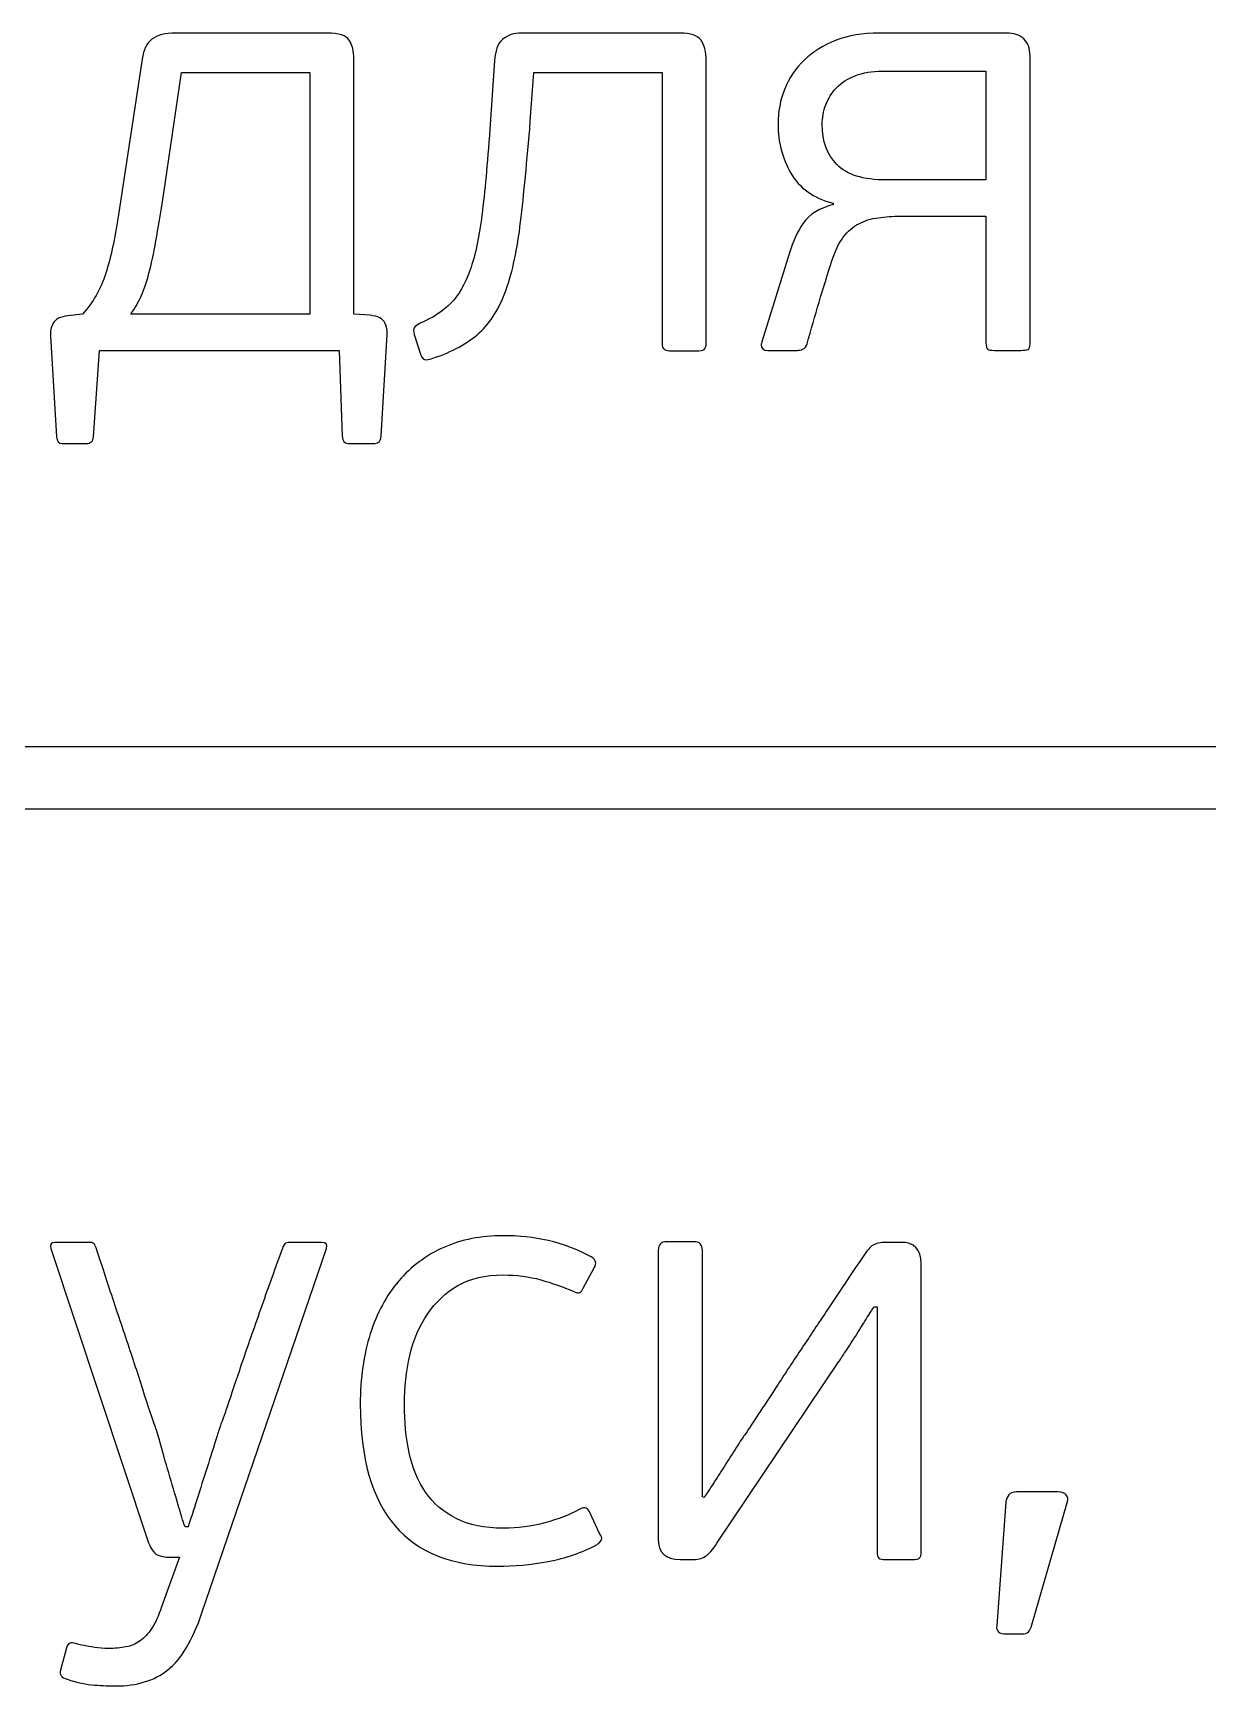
# Model space of a CAD drawing. Header units: centimetres. Extents: x -21.3 to 21.2, y -15.2 to 14.8.
# Drawn here: x 6.309 to 6.754, y -4.297 to -3.672 of the extents above; entities that cross this region are included whole.
import ezdxf

# ---------------------------------------------------------------- set-up
doc = ezdxf.new("R2010")
doc.units = ezdxf.units.CM
doc.header["$MEASUREMENT"] = 0
doc.layers.add('layer 1', color=7, linetype='Continuous')

msp = doc.modelspace()

# ---------------------------------------------------------------- linework, layer by layer
at = {"layer": 'layer 1', "color": 29}
for points, knots in [([(6.32778, -3.77787), (6.33175, -3.7736), (6.33468, -3.76845), (6.33659, -3.76243), (6.33659, -3.76243), (6.3385, -3.7564), (6.34006, -3.74928), (6.34128, -3.74104), (6.34128, -3.74104), (6.34128, -3.74104), (6.35043, -3.68135), (6.35043, -3.68135), (6.35043, -3.68135), (6.35088, -3.67784), (6.35211, -3.67533), (6.35409, -3.6738), (6.35409, -3.6738), (6.35607, -3.67227), (6.35904, -3.67151), (6.363, -3.67151), (6.363, -3.67151), (6.363, -3.67151), (6.42041, -3.67151), (6.42041, -3.67151), (6.42041, -3.67151), (6.42484, -3.67151), (6.42762, -3.67243), (6.42876, -3.67426), (6.42876, -3.67426), (6.42991, -3.67609), (6.43048, -3.67845), (6.43048, -3.68135), (6.43048, -3.68135), (6.43048, -3.68135), (6.43048, -3.77787), (6.43048, -3.77787), (6.43048, -3.77787), (6.43048, -3.77787), (6.43665, -3.77833), (6.43665, -3.77833), (6.43665, -3.77833), (6.4397, -3.77863), (6.44157, -3.77958), (6.44226, -3.78119), (6.44226, -3.78119), (6.44294, -3.78278), (6.44321, -3.78427), (6.44306, -3.78564), (6.44306, -3.78564), (6.44306, -3.78564), (6.44077, -3.82407), (6.44077, -3.82407), (6.44077, -3.82407), (6.44077, -3.8259), (6.44001, -3.82681), (6.43849, -3.82681), (6.43849, -3.82681), (6.43849, -3.82681), (6.42819, -3.82681), (6.42819, -3.82681), (6.42819, -3.82681), (6.42697, -3.82681), (6.42629, -3.8259), (6.42613, -3.82407), (6.42613, -3.82407), (6.42613, -3.82407), (6.42499, -3.79159), (6.42499, -3.79159), (6.42499, -3.79159), (6.42499, -3.79159), (6.33419, -3.79159), (6.33419, -3.79159), (6.33419, -3.79159), (6.33419, -3.79159), (6.3319, -3.8243), (6.3319, -3.8243), (6.3319, -3.8243), (6.3319, -3.82521), (6.33163, -3.82586), (6.3311, -3.82624), (6.3311, -3.82624), (6.33056, -3.82663), (6.32999, -3.82681), (6.32938, -3.82681), (6.32938, -3.82681), (6.32938, -3.82681), (6.32001, -3.82681), (6.32001, -3.82681), (6.32001, -3.82681), (6.31879, -3.82681), (6.3181, -3.82598), (6.31795, -3.8243), (6.31795, -3.8243), (6.31795, -3.8243), (6.31566, -3.7861), (6.31566, -3.7861), (6.31566, -3.7861), (6.31551, -3.78442), (6.31585, -3.78283), (6.31669, -3.7813), (6.31669, -3.7813), (6.31753, -3.77977), (6.3194, -3.77886), (6.32229, -3.77856), (6.32229, -3.77856), (6.32229, -3.77856), (6.32778, -3.77787), (6.32778, -3.77787)], [0, 0, 0, 0, 0.035714, 0.035714, 0.035714, 0.035714, 0.071429, 0.071429, 0.071429, 0.071429, 0.107143, 0.107143, 0.107143, 0.107143, 0.142857, 0.142857, 0.142857, 0.142857, 0.178571, 0.178571, 0.178571, 0.178571, 0.214286, 0.214286, 0.214286, 0.214286, 0.25, 0.25, 0.25, 0.25, 0.285714, 0.285714, 0.285714, 0.285714, 0.321429, 0.321429, 0.321429, 0.321429, 0.357143, 0.357143, 0.357143, 0.357143, 0.392857, 0.392857, 0.392857, 0.392857, 0.428571, 0.428571, 0.428571, 0.428571, 0.464286, 0.464286, 0.464286, 0.464286, 0.5, 0.5, 0.5, 0.5, 0.535714, 0.535714, 0.535714, 0.535714, 0.571429, 0.571429, 0.571429, 0.571429, 0.607143, 0.607143, 0.607143, 0.607143, 0.642857, 0.642857, 0.642857, 0.642857, 0.678571, 0.678571, 0.678571, 0.678571, 0.714286, 0.714286, 0.714286, 0.714286, 0.75, 0.75, 0.75, 0.75, 0.785714, 0.785714, 0.785714, 0.785714, 0.821429, 0.821429, 0.821429, 0.821429, 0.857143, 0.857143, 0.857143, 0.857143, 0.892857, 0.892857, 0.892857, 0.892857, 0.928571, 0.928571, 0.928571, 0.928571, 1, 1, 1, 1]), ([(6.48377, -3.68196), (6.48392, -3.67826), (6.48491, -3.67559), (6.48674, -3.67395), (6.48674, -3.67395), (6.48861, -3.67231), (6.49105, -3.67151), (6.4941, -3.67151), (6.4941, -3.67151), (6.4941, -3.67151), (6.55395, -3.67151), (6.55395, -3.67151), (6.55395, -3.67151), (6.55795, -3.67151), (6.56058, -3.67239), (6.56188, -3.67418), (6.56188, -3.67418), (6.56318, -3.67597), (6.56382, -3.67857), (6.56382, -3.68196), (6.56382, -3.68196), (6.56382, -3.68196), (6.56382, -3.78885), (6.56382, -3.78885), (6.56382, -3.78885), (6.56382, -3.79007), (6.56356, -3.79087), (6.56302, -3.79125), (6.56302, -3.79125), (6.56249, -3.79163), (6.5615, -3.79182), (6.56012, -3.79182), (6.56012, -3.79182), (6.56012, -3.79182), (6.55082, -3.79182), (6.55082, -3.79182), (6.55082, -3.79182), (6.5496, -3.79182), (6.54869, -3.79163), (6.54804, -3.79125), (6.54804, -3.79125), (6.54743, -3.79087), (6.54713, -3.79007), (6.54713, -3.78885), (6.54713, -3.78885), (6.54713, -3.78885), (6.54713, -3.68638), (6.54713, -3.68638), (6.54713, -3.68638), (6.54713, -3.68638), (6.49864, -3.68638), (6.49864, -3.68638), (6.49864, -3.68638), (6.49864, -3.68638), (6.49727, -3.70491), (6.49727, -3.70491), (6.49727, -3.70491), (6.49604, -3.72), (6.49483, -3.7327), (6.49361, -3.74299), (6.49361, -3.74299), (6.49239, -3.75328), (6.49055, -3.76186), (6.48812, -3.76872), (6.48812, -3.76872), (6.48568, -3.77558), (6.48228, -3.78099), (6.47794, -3.78496), (6.47794, -3.78496), (6.47359, -3.78893), (6.46776, -3.79213), (6.46044, -3.79456), (6.46044, -3.79456), (6.45952, -3.79487), (6.45865, -3.79506), (6.45781, -3.79514), (6.45781, -3.79514), (6.45697, -3.79521), (6.45632, -3.79464), (6.45587, -3.79342), (6.45587, -3.79342), (6.45587, -3.79342), (6.45335, -3.78564), (6.45335, -3.78564), (6.45335, -3.78564), (6.45305, -3.78442), (6.45305, -3.78355), (6.45335, -3.78301), (6.45335, -3.78301), (6.45366, -3.78248), (6.45442, -3.78191), (6.45564, -3.7813), (6.45564, -3.7813), (6.46036, -3.77932), (6.46422, -3.7768), (6.46719, -3.77375), (6.46719, -3.77375), (6.47016, -3.7707), (6.4726, -3.76651), (6.47451, -3.76117), (6.47451, -3.76117), (6.47642, -3.75583), (6.4779, -3.7489), (6.47897, -3.74036), (6.47897, -3.74036), (6.48003, -3.73182), (6.48103, -3.72099), (6.48194, -3.70788), (6.48194, -3.70788), (6.48194, -3.70788), (6.48377, -3.68196), (6.48377, -3.68196)], [0, 0, 0, 0, 0.034483, 0.034483, 0.034483, 0.034483, 0.068966, 0.068966, 0.068966, 0.068966, 0.103448, 0.103448, 0.103448, 0.103448, 0.137931, 0.137931, 0.137931, 0.137931, 0.172414, 0.172414, 0.172414, 0.172414, 0.206897, 0.206897, 0.206897, 0.206897, 0.241379, 0.241379, 0.241379, 0.241379, 0.275862, 0.275862, 0.275862, 0.275862, 0.310345, 0.310345, 0.310345, 0.310345, 0.344828, 0.344828, 0.344828, 0.344828, 0.37931, 0.37931, 0.37931, 0.37931, 0.413793, 0.413793, 0.413793, 0.413793, 0.448276, 0.448276, 0.448276, 0.448276, 0.482759, 0.482759, 0.482759, 0.482759, 0.517241, 0.517241, 0.517241, 0.517241, 0.551724, 0.551724, 0.551724, 0.551724, 0.586207, 0.586207, 0.586207, 0.586207, 0.62069, 0.62069, 0.62069, 0.62069, 0.655172, 0.655172, 0.655172, 0.655172, 0.689655, 0.689655, 0.689655, 0.689655, 0.724138, 0.724138, 0.724138, 0.724138, 0.758621, 0.758621, 0.758621, 0.758621, 0.793103, 0.793103, 0.793103, 0.793103, 0.827586, 0.827586, 0.827586, 0.827586, 0.862069, 0.862069, 0.862069, 0.862069, 0.896552, 0.896552, 0.896552, 0.896552, 0.931034, 0.931034, 0.931034, 0.931034, 1, 1, 1, 1]), ([(6.6775, -3.67151), (6.68024, -3.67151), (6.68241, -3.67224), (6.68402, -3.67369), (6.68402, -3.67369), (6.68561, -3.67513), (6.68642, -3.67731), (6.68642, -3.68021), (6.68642, -3.68021), (6.68642, -3.68021), (6.68642, -3.78907), (6.68642, -3.78907), (6.68642, -3.78907), (6.68642, -3.79029), (6.68615, -3.79102), (6.68561, -3.79125), (6.68561, -3.79125), (6.68509, -3.79148), (6.68421, -3.79159), (6.68298, -3.79159), (6.68298, -3.79159), (6.68298, -3.79159), (6.67292, -3.79159), (6.67292, -3.79159), (6.67292, -3.79159), (6.6717, -3.79159), (6.67087, -3.79144), (6.67041, -3.79113), (6.67041, -3.79113), (6.66995, -3.79083), (6.66972, -3.79007), (6.66972, -3.78885), (6.66972, -3.78885), (6.66972, -3.78885), (6.66972, -3.74082), (6.66972, -3.74082), (6.66972, -3.74082), (6.66972, -3.74082), (6.63747, -3.74082), (6.63747, -3.74082), (6.63747, -3.74082), (6.63442, -3.74082), (6.63156, -3.741), (6.6289, -3.74139), (6.6289, -3.74139), (6.62623, -3.74177), (6.62379, -3.74253), (6.62157, -3.74368), (6.62157, -3.74368), (6.61936, -3.74482), (6.61742, -3.74649), (6.61574, -3.74871), (6.61574, -3.74871), (6.61407, -3.75092), (6.61262, -3.75393), (6.6114, -3.75774), (6.6114, -3.75774), (6.60972, -3.76293), (6.60812, -3.76811), (6.60659, -3.7733), (6.60659, -3.7733), (6.60507, -3.77848), (6.60354, -3.78374), (6.60202, -3.78907), (6.60202, -3.78907), (6.60171, -3.79014), (6.60118, -3.79083), (6.60042, -3.79113), (6.60042, -3.79113), (6.59966, -3.79144), (6.59897, -3.79159), (6.59836, -3.79159), (6.59836, -3.79159), (6.59836, -3.79159), (6.58715, -3.79159), (6.58715, -3.79159), (6.58715, -3.79159), (6.58548, -3.79159), (6.58464, -3.7909), (6.58464, -3.78953), (6.58464, -3.78953), (6.58464, -3.78923), (6.58467, -3.78904), (6.58475, -3.78896), (6.58475, -3.78896), (6.58483, -3.78889), (6.58487, -3.7887), (6.58487, -3.78839), (6.58487, -3.78839), (6.58487, -3.78839), (6.59539, -3.75473), (6.59539, -3.75473), (6.59539, -3.75473), (6.5966, -3.75042), (6.59836, -3.74665), (6.60065, -3.74337), (6.60065, -3.74337), (6.60293, -3.74009), (6.60674, -3.73777), (6.61208, -3.73639), (6.61208, -3.73639), (6.61193, -3.73639), (6.61185, -3.73624), (6.61185, -3.73594), (6.61185, -3.73594), (6.60438, -3.73395), (6.59905, -3.73014), (6.59585, -3.7245), (6.59585, -3.7245), (6.59264, -3.71886), (6.59104, -3.71272), (6.59104, -3.70601), (6.59104, -3.70601), (6.59104, -3.70128), (6.59188, -3.69683), (6.59356, -3.69263), (6.59356, -3.69263), (6.59524, -3.68844), (6.59771, -3.68482), (6.60099, -3.68169), (6.60099, -3.68169), (6.60427, -3.67857), (6.60827, -3.67609), (6.613, -3.67426), (6.613, -3.67426), (6.61772, -3.67243), (6.62314, -3.67151), (6.62924, -3.67151), (6.62924, -3.67151), (6.62924, -3.67151), (6.6775, -3.67151), (6.6775, -3.67151)], [0, 0, 0, 0, 0.029412, 0.029412, 0.029412, 0.029412, 0.058824, 0.058824, 0.058824, 0.058824, 0.088235, 0.088235, 0.088235, 0.088235, 0.117647, 0.117647, 0.117647, 0.117647, 0.147059, 0.147059, 0.147059, 0.147059, 0.176471, 0.176471, 0.176471, 0.176471, 0.205882, 0.205882, 0.205882, 0.205882, 0.235294, 0.235294, 0.235294, 0.235294, 0.264706, 0.264706, 0.264706, 0.264706, 0.294118, 0.294118, 0.294118, 0.294118, 0.323529, 0.323529, 0.323529, 0.323529, 0.352941, 0.352941, 0.352941, 0.352941, 0.382353, 0.382353, 0.382353, 0.382353, 0.411765, 0.411765, 0.411765, 0.411765, 0.441176, 0.441176, 0.441176, 0.441176, 0.470588, 0.470588, 0.470588, 0.470588, 0.5, 0.5, 0.5, 0.5, 0.529412, 0.529412, 0.529412, 0.529412, 0.558824, 0.558824, 0.558824, 0.558824, 0.588235, 0.588235, 0.588235, 0.588235, 0.617647, 0.617647, 0.617647, 0.617647, 0.647059, 0.647059, 0.647059, 0.647059, 0.676471, 0.676471, 0.676471, 0.676471, 0.705882, 0.705882, 0.705882, 0.705882, 0.735294, 0.735294, 0.735294, 0.735294, 0.764706, 0.764706, 0.764706, 0.764706, 0.794118, 0.794118, 0.794118, 0.794118, 0.823529, 0.823529, 0.823529, 0.823529, 0.852941, 0.852941, 0.852941, 0.852941, 0.882353, 0.882353, 0.882353, 0.882353, 0.911765, 0.911765, 0.911765, 0.911765, 0.941176, 0.941176, 0.941176, 0.941176, 1, 1, 1, 1]), ([(6.41378, -3.68638), (6.41378, -3.68638), (6.36529, -3.68638), (6.36529, -3.68638), (6.36529, -3.68638), (6.36529, -3.68638), (6.35843, -3.73281), (6.35843, -3.73281), (6.35843, -3.73281), (6.35736, -3.73967), (6.35641, -3.74547), (6.35557, -3.75019), (6.35557, -3.75019), (6.35473, -3.75492), (6.35386, -3.759), (6.35294, -3.76243), (6.35294, -3.76243), (6.35203, -3.76586), (6.35104, -3.76876), (6.34997, -3.77112), (6.34997, -3.77112), (6.3489, -3.77348), (6.3476, -3.77573), (6.34608, -3.77787), (6.34608, -3.77787), (6.34608, -3.77787), (6.41378, -3.77787), (6.41378, -3.77787), (6.41378, -3.77787), (6.41378, -3.77787), (6.41378, -3.68638), (6.41378, -3.68638)], [0, 0, 0, 0, 0.111111, 0.111111, 0.111111, 0.111111, 0.222222, 0.222222, 0.222222, 0.222222, 0.333333, 0.333333, 0.333333, 0.333333, 0.444444, 0.444444, 0.444444, 0.444444, 0.555556, 0.555556, 0.555556, 0.555556, 0.666667, 0.666667, 0.666667, 0.666667, 0.777778, 0.777778, 0.777778, 0.777778, 1, 1, 1, 1]), ([(6.63053, -3.68592), (6.62657, -3.68592), (6.62318, -3.68649), (6.62028, -3.68764), (6.62028, -3.68764), (6.61738, -3.68878), (6.61502, -3.69027), (6.61319, -3.69218), (6.61319, -3.69218), (6.6114, -3.69408), (6.61003, -3.69625), (6.60911, -3.69865), (6.60911, -3.69865), (6.60819, -3.7011), (6.60774, -3.70357), (6.60774, -3.70616), (6.60774, -3.70616), (6.60774, -3.71238), (6.6096, -3.71741), (6.6133, -3.7213), (6.6133, -3.7213), (6.61704, -3.72515), (6.62321, -3.72709), (6.6319, -3.72709), (6.6319, -3.72709), (6.6319, -3.72709), (6.66972, -3.72709), (6.66972, -3.72709), (6.66972, -3.72709), (6.66972, -3.72709), (6.66972, -3.68592), (6.66972, -3.68592), (6.66972, -3.68592), (6.66972, -3.68592), (6.63053, -3.68592), (6.63053, -3.68592)], [0, 0, 0, 0, 0.1, 0.1, 0.1, 0.1, 0.2, 0.2, 0.2, 0.2, 0.3, 0.3, 0.3, 0.3, 0.4, 0.4, 0.4, 0.4, 0.5, 0.5, 0.5, 0.5, 0.6, 0.6, 0.6, 0.6, 0.7, 0.7, 0.7, 0.7, 0.8, 0.8, 0.8, 0.8, 1, 1, 1, 1]), ([(3.2485, -3.96525), (3.2485, -3.96525), (10.17123, -3.96525), (10.17123, -3.96525), (10.17123, -3.96525), (10.17123, -3.96525), (10.17123, -3.94149), (10.17123, -3.94149), (10.17123, -3.94149), (10.17123, -3.94149), (3.2485, -3.94149), (3.2485, -3.94149), (3.2485, -3.94149), (3.2485, -3.94149), (3.2485, -3.96525), (3.2485, -3.96525)], [0, 0, 0, 0, 0.2, 0.2, 0.2, 0.2, 0.4, 0.4, 0.4, 0.4, 0.6, 0.6, 0.6, 0.6, 1, 1, 1, 1]), ([(6.48714, -4.23733), (6.49248, -4.23733), (6.4977, -4.23664), (6.50281, -4.23528), (6.50281, -4.23528), (6.50792, -4.2339), (6.51223, -4.23222), (6.51573, -4.23024), (6.51573, -4.23024), (6.51695, -4.22963), (6.51783, -4.22948), (6.51836, -4.22979), (6.51836, -4.22979), (6.5189, -4.23009), (6.51939, -4.23063), (6.51985, -4.23138), (6.51985, -4.23138), (6.51985, -4.23138), (6.52351, -4.23939), (6.52351, -4.23939), (6.52351, -4.23939), (6.52427, -4.24031), (6.5245, -4.24107), (6.52419, -4.24168), (6.52419, -4.24168), (6.52389, -4.24229), (6.52336, -4.2429), (6.52259, -4.24351), (6.52259, -4.24351), (6.5168, -4.24656), (6.51062, -4.24869), (6.50407, -4.24991), (6.50407, -4.24991), (6.49751, -4.25113), (6.49111, -4.25174), (6.48485, -4.25174), (6.48485, -4.25174), (6.46777, -4.25174), (6.45485, -4.24663), (6.44609, -4.23642), (6.44609, -4.23642), (6.43732, -4.2262), (6.43293, -4.21088), (6.43293, -4.19044), (6.43293, -4.19044), (6.43293, -4.18053), (6.43419, -4.17165), (6.43671, -4.1638), (6.43671, -4.1638), (6.43922, -4.15594), (6.44281, -4.14927), (6.44746, -4.14378), (6.44746, -4.14378), (6.45211, -4.13829), (6.45779, -4.13406), (6.4645, -4.13109), (6.4645, -4.13109), (6.47121, -4.12812), (6.47868, -4.12663), (6.48691, -4.12663), (6.48691, -4.12663), (6.49286, -4.12663), (6.49858, -4.12724), (6.50407, -4.12846), (6.50407, -4.12846), (6.50956, -4.12968), (6.51497, -4.13174), (6.52031, -4.13463), (6.52031, -4.13463), (6.52214, -4.1357), (6.52252, -4.13708), (6.52145, -4.13875), (6.52145, -4.13875), (6.52145, -4.13875), (6.51733, -4.14653), (6.51733, -4.14653), (6.51733, -4.14653), (6.51703, -4.14729), (6.51661, -4.14783), (6.51608, -4.14813), (6.51608, -4.14813), (6.51554, -4.14843), (6.51466, -4.14828), (6.51345, -4.14767), (6.51345, -4.14767), (6.50963, -4.146), (6.50556, -4.14455), (6.50121, -4.14332), (6.50121, -4.14332), (6.49686, -4.14211), (6.4921, -4.1415), (6.48691, -4.1415), (6.48691, -4.1415), (6.4802, -4.1415), (6.47453, -4.14283), (6.46987, -4.1455), (6.46987, -4.1455), (6.46522, -4.14817), (6.46137, -4.15179), (6.45832, -4.15636), (6.45832, -4.15636), (6.45527, -4.16094), (6.45306, -4.16616), (6.45169, -4.17203), (6.45169, -4.17203), (6.45032, -4.1779), (6.44963, -4.18404), (6.44963, -4.19044), (6.44963, -4.19044), (6.44963, -4.197), (6.45024, -4.20314), (6.45146, -4.20886), (6.45146, -4.20886), (6.45268, -4.21457), (6.45474, -4.21953), (6.45763, -4.22372), (6.45763, -4.22372), (6.46053, -4.22792), (6.46438, -4.23123), (6.46919, -4.23367), (6.46919, -4.23367), (6.47399, -4.23611), (6.47997, -4.23733), (6.48714, -4.23733)], [0, 0, 0, 0, 0.03125, 0.03125, 0.03125, 0.03125, 0.0625, 0.0625, 0.0625, 0.0625, 0.09375, 0.09375, 0.09375, 0.09375, 0.125, 0.125, 0.125, 0.125, 0.15625, 0.15625, 0.15625, 0.15625, 0.1875, 0.1875, 0.1875, 0.1875, 0.21875, 0.21875, 0.21875, 0.21875, 0.25, 0.25, 0.25, 0.25, 0.28125, 0.28125, 0.28125, 0.28125, 0.3125, 0.3125, 0.3125, 0.3125, 0.34375, 0.34375, 0.34375, 0.34375, 0.375, 0.375, 0.375, 0.375, 0.40625, 0.40625, 0.40625, 0.40625, 0.4375, 0.4375, 0.4375, 0.4375, 0.46875, 0.46875, 0.46875, 0.46875, 0.5, 0.5, 0.5, 0.5, 0.53125, 0.53125, 0.53125, 0.53125, 0.5625, 0.5625, 0.5625, 0.5625, 0.59375, 0.59375, 0.59375, 0.59375, 0.625, 0.625, 0.625, 0.625, 0.65625, 0.65625, 0.65625, 0.65625, 0.6875, 0.6875, 0.6875, 0.6875, 0.71875, 0.71875, 0.71875, 0.71875, 0.75, 0.75, 0.75, 0.75, 0.78125, 0.78125, 0.78125, 0.78125, 0.8125, 0.8125, 0.8125, 0.8125, 0.84375, 0.84375, 0.84375, 0.84375, 0.875, 0.875, 0.875, 0.875, 0.90625, 0.90625, 0.90625, 0.90625, 0.9375, 0.9375, 0.9375, 0.9375, 1, 1, 1, 1]), ([(6.373, -4.26935), (6.3695, -4.27972), (6.36519, -4.28693), (6.36008, -4.29097), (6.36008, -4.29097), (6.35497, -4.29501), (6.34838, -4.29703), (6.3403, -4.29703), (6.3403, -4.29703), (6.33816, -4.29703), (6.33553, -4.29691), (6.33241, -4.29669), (6.33241, -4.29669), (6.32928, -4.29646), (6.32582, -4.29573), (6.322, -4.29451), (6.322, -4.29451), (6.31987, -4.2939), (6.31903, -4.29276), (6.31949, -4.29108), (6.31949, -4.29108), (6.31949, -4.29108), (6.32177, -4.28262), (6.32177, -4.28262), (6.32177, -4.28262), (6.32208, -4.28155), (6.3225, -4.28094), (6.32303, -4.28079), (6.32303, -4.28079), (6.32356, -4.28064), (6.32429, -4.28071), (6.32521, -4.28102), (6.32521, -4.28102), (6.32841, -4.28178), (6.33081, -4.28228), (6.33241, -4.28251), (6.33241, -4.28251), (6.33401, -4.28273), (6.33573, -4.28285), (6.33755, -4.28285), (6.33755, -4.28285), (6.34, -4.28285), (6.3422, -4.28266), (6.34419, -4.28228), (6.34419, -4.28228), (6.34617, -4.2819), (6.34796, -4.28113), (6.34956, -4.27999), (6.34956, -4.27999), (6.35116, -4.27885), (6.35265, -4.27724), (6.35402, -4.27519), (6.35402, -4.27519), (6.3554, -4.27313), (6.35662, -4.27042), (6.35768, -4.26707), (6.35768, -4.26707), (6.35768, -4.26707), (6.36454, -4.24831), (6.36454, -4.24831), (6.36454, -4.24831), (6.36454, -4.24831), (6.36066, -4.24831), (6.36066, -4.24831), (6.36066, -4.24831), (6.35898, -4.24831), (6.35745, -4.24801), (6.35608, -4.2474), (6.35608, -4.2474), (6.35471, -4.24678), (6.35349, -4.24488), (6.35242, -4.24168), (6.35242, -4.24168), (6.35242, -4.24168), (6.31582, -4.13143), (6.31582, -4.13143), (6.31582, -4.13143), (6.31537, -4.12991), (6.3159, -4.12915), (6.31743, -4.12915), (6.31743, -4.12915), (6.31743, -4.12915), (6.33001, -4.12915), (6.33001, -4.12915), (6.33001, -4.12915), (6.33108, -4.12915), (6.33176, -4.1293), (6.33206, -4.1296), (6.33206, -4.1296), (6.33237, -4.12991), (6.33267, -4.13044), (6.33298, -4.13121), (6.33298, -4.13121), (6.33405, -4.13456), (6.33561, -4.13936), (6.33767, -4.14561), (6.33767, -4.14561), (6.33973, -4.15187), (6.3419, -4.15838), (6.34419, -4.16517), (6.34419, -4.16517), (6.34648, -4.17195), (6.34861, -4.17848), (6.35059, -4.18472), (6.35059, -4.18472), (6.35257, -4.19098), (6.35417, -4.19578), (6.3554, -4.19914), (6.3554, -4.19914), (6.35585, -4.20035), (6.35658, -4.20276), (6.35757, -4.20634), (6.35757, -4.20634), (6.35856, -4.20992), (6.35966, -4.21377), (6.36089, -4.21789), (6.36089, -4.21789), (6.36211, -4.22201), (6.36325, -4.22589), (6.36431, -4.22956), (6.36431, -4.22956), (6.36538, -4.23322), (6.36615, -4.23566), (6.3666, -4.23687), (6.3666, -4.23687), (6.3666, -4.23687), (6.36774, -4.23687), (6.36774, -4.23687), (6.36774, -4.23687), (6.36866, -4.23413), (6.36977, -4.2307), (6.37106, -4.22658), (6.37106, -4.22658), (6.37236, -4.22246), (6.37366, -4.21838), (6.37495, -4.21434), (6.37495, -4.21434), (6.37625, -4.21031), (6.37739, -4.20668), (6.37838, -4.20348), (6.37838, -4.20348), (6.37937, -4.20028), (6.38002, -4.1983), (6.38033, -4.19753), (6.38033, -4.19753), (6.38078, -4.19647), (6.38174, -4.19376), (6.38319, -4.18941), (6.38319, -4.18941), (6.38464, -4.18507), (6.38643, -4.17977), (6.38856, -4.17352), (6.38856, -4.17352), (6.39069, -4.16727), (6.39306, -4.16048), (6.39565, -4.15316), (6.39565, -4.15316), (6.39824, -4.14584), (6.40083, -4.1386), (6.40343, -4.13143), (6.40343, -4.13143), (6.40373, -4.13067), (6.40404, -4.1301), (6.40434, -4.12972), (6.40434, -4.12972), (6.40465, -4.12934), (6.40533, -4.12915), (6.4064, -4.12915), (6.4064, -4.12915), (6.4064, -4.12915), (6.4183, -4.12915), (6.4183, -4.12915), (6.4183, -4.12915), (6.41997, -4.12915), (6.42058, -4.12991), (6.42012, -4.13143), (6.42012, -4.13143), (6.42012, -4.13143), (6.373, -4.26935), (6.373, -4.26935)], [0, 0, 0, 0, 0.021739, 0.021739, 0.021739, 0.021739, 0.043478, 0.043478, 0.043478, 0.043478, 0.065217, 0.065217, 0.065217, 0.065217, 0.086957, 0.086957, 0.086957, 0.086957, 0.108696, 0.108696, 0.108696, 0.108696, 0.130435, 0.130435, 0.130435, 0.130435, 0.152174, 0.152174, 0.152174, 0.152174, 0.173913, 0.173913, 0.173913, 0.173913, 0.195652, 0.195652, 0.195652, 0.195652, 0.217391, 0.217391, 0.217391, 0.217391, 0.23913, 0.23913, 0.23913, 0.23913, 0.26087, 0.26087, 0.26087, 0.26087, 0.282609, 0.282609, 0.282609, 0.282609, 0.304348, 0.304348, 0.304348, 0.304348, 0.326087, 0.326087, 0.326087, 0.326087, 0.347826, 0.347826, 0.347826, 0.347826, 0.369565, 0.369565, 0.369565, 0.369565, 0.391304, 0.391304, 0.391304, 0.391304, 0.413043, 0.413043, 0.413043, 0.413043, 0.434783, 0.434783, 0.434783, 0.434783, 0.456522, 0.456522, 0.456522, 0.456522, 0.478261, 0.478261, 0.478261, 0.478261, 0.5, 0.5, 0.5, 0.5, 0.521739, 0.521739, 0.521739, 0.521739, 0.543478, 0.543478, 0.543478, 0.543478, 0.565217, 0.565217, 0.565217, 0.565217, 0.586957, 0.586957, 0.586957, 0.586957, 0.608696, 0.608696, 0.608696, 0.608696, 0.630435, 0.630435, 0.630435, 0.630435, 0.652174, 0.652174, 0.652174, 0.652174, 0.673913, 0.673913, 0.673913, 0.673913, 0.695652, 0.695652, 0.695652, 0.695652, 0.717391, 0.717391, 0.717391, 0.717391, 0.73913, 0.73913, 0.73913, 0.73913, 0.76087, 0.76087, 0.76087, 0.76087, 0.782609, 0.782609, 0.782609, 0.782609, 0.804348, 0.804348, 0.804348, 0.804348, 0.826087, 0.826087, 0.826087, 0.826087, 0.847826, 0.847826, 0.847826, 0.847826, 0.869565, 0.869565, 0.869565, 0.869565, 0.891304, 0.891304, 0.891304, 0.891304, 0.913043, 0.913043, 0.913043, 0.913043, 0.934783, 0.934783, 0.934783, 0.934783, 0.956522, 0.956522, 0.956522, 0.956522, 1, 1, 1, 1]), ([(6.54569, -4.13212), (6.54569, -4.12998), (6.54676, -4.12892), (6.5489, -4.12892), (6.5489, -4.12892), (6.5489, -4.12892), (6.55919, -4.12892), (6.55919, -4.12892), (6.55919, -4.12892), (6.56132, -4.12892), (6.56239, -4.12998), (6.56239, -4.13212), (6.56239, -4.13212), (6.56239, -4.13212), (6.56239, -4.22544), (6.56239, -4.22544), (6.56239, -4.22544), (6.56239, -4.22544), (6.56308, -4.22567), (6.56308, -4.22567), (6.56308, -4.22567), (6.56369, -4.22475), (6.56472, -4.22319), (6.56617, -4.22098), (6.56617, -4.22098), (6.56761, -4.21877), (6.56914, -4.21641), (6.57074, -4.21389), (6.57074, -4.21389), (6.57234, -4.21137), (6.57386, -4.20897), (6.57531, -4.20668), (6.57531, -4.20668), (6.57676, -4.2044), (6.57779, -4.20287), (6.5784, -4.20211), (6.5784, -4.20211), (6.57947, -4.20043), (6.58115, -4.19788), (6.58343, -4.19445), (6.58343, -4.19445), (6.58572, -4.19102), (6.58827, -4.18713), (6.5911, -4.18278), (6.5911, -4.18278), (6.59392, -4.17844), (6.59693, -4.17386), (6.60013, -4.16906), (6.60013, -4.16906), (6.60333, -4.16426), (6.60638, -4.15968), (6.60928, -4.15534), (6.60928, -4.15534), (6.61218, -4.15099), (6.61481, -4.14702), (6.61717, -4.14344), (6.61717, -4.14344), (6.61953, -4.13986), (6.6214, -4.13715), (6.62277, -4.13532), (6.62277, -4.13532), (6.62415, -4.13303), (6.6254, -4.13143), (6.62655, -4.13052), (6.62655, -4.13052), (6.62769, -4.1296), (6.62964, -4.12915), (6.63238, -4.12915), (6.63238, -4.12915), (6.63238, -4.12915), (6.63741, -4.12915), (6.63741, -4.12915), (6.63741, -4.12915), (6.6426, -4.12915), (6.64519, -4.13182), (6.64519, -4.13715), (6.64519, -4.13715), (6.64519, -4.13715), (6.64519, -4.24625), (6.64519, -4.24625), (6.64519, -4.24625), (6.64519, -4.24747), (6.64496, -4.24827), (6.6445, -4.24866), (6.6445, -4.24866), (6.64405, -4.24904), (6.64321, -4.24923), (6.64199, -4.24923), (6.64199, -4.24923), (6.64199, -4.24923), (6.6317, -4.24923), (6.6317, -4.24923), (6.6317, -4.24923), (6.63048, -4.24923), (6.62964, -4.24904), (6.62918, -4.24866), (6.62918, -4.24866), (6.62872, -4.24827), (6.62849, -4.24747), (6.62849, -4.24625), (6.62849, -4.24625), (6.62849, -4.24625), (6.62849, -4.15362), (6.62849, -4.15362), (6.62849, -4.15362), (6.62849, -4.15362), (6.62735, -4.15362), (6.62735, -4.15362), (6.62735, -4.15362), (6.62689, -4.15423), (6.62605, -4.15553), (6.62483, -4.15751), (6.62483, -4.15751), (6.62361, -4.15949), (6.62228, -4.16163), (6.62083, -4.16391), (6.62083, -4.16391), (6.61938, -4.1662), (6.61801, -4.16834), (6.61671, -4.17032), (6.61671, -4.17032), (6.61542, -4.1723), (6.61454, -4.1736), (6.61408, -4.1742), (6.61408, -4.1742), (6.61408, -4.1742), (6.56788, -4.24305), (6.56788, -4.24305), (6.56788, -4.24305), (6.56636, -4.24549), (6.56491, -4.24713), (6.56354, -4.24797), (6.56354, -4.24797), (6.56216, -4.24881), (6.56041, -4.24923), (6.55828, -4.24923), (6.55828, -4.24923), (6.55828, -4.24923), (6.55393, -4.24923), (6.55393, -4.24923), (6.55393, -4.24923), (6.54844, -4.24923), (6.54569, -4.24656), (6.54569, -4.24122), (6.54569, -4.24122), (6.54569, -4.24122), (6.54569, -4.13212), (6.54569, -4.13212)], [0, 0, 0, 0, 0.026316, 0.026316, 0.026316, 0.026316, 0.052632, 0.052632, 0.052632, 0.052632, 0.078947, 0.078947, 0.078947, 0.078947, 0.105263, 0.105263, 0.105263, 0.105263, 0.131579, 0.131579, 0.131579, 0.131579, 0.157895, 0.157895, 0.157895, 0.157895, 0.184211, 0.184211, 0.184211, 0.184211, 0.210526, 0.210526, 0.210526, 0.210526, 0.236842, 0.236842, 0.236842, 0.236842, 0.263158, 0.263158, 0.263158, 0.263158, 0.289474, 0.289474, 0.289474, 0.289474, 0.315789, 0.315789, 0.315789, 0.315789, 0.342105, 0.342105, 0.342105, 0.342105, 0.368421, 0.368421, 0.368421, 0.368421, 0.394737, 0.394737, 0.394737, 0.394737, 0.421053, 0.421053, 0.421053, 0.421053, 0.447368, 0.447368, 0.447368, 0.447368, 0.473684, 0.473684, 0.473684, 0.473684, 0.5, 0.5, 0.5, 0.5, 0.526316, 0.526316, 0.526316, 0.526316, 0.552632, 0.552632, 0.552632, 0.552632, 0.578947, 0.578947, 0.578947, 0.578947, 0.605263, 0.605263, 0.605263, 0.605263, 0.631579, 0.631579, 0.631579, 0.631579, 0.657895, 0.657895, 0.657895, 0.657895, 0.684211, 0.684211, 0.684211, 0.684211, 0.710526, 0.710526, 0.710526, 0.710526, 0.736842, 0.736842, 0.736842, 0.736842, 0.763158, 0.763158, 0.763158, 0.763158, 0.789474, 0.789474, 0.789474, 0.789474, 0.815789, 0.815789, 0.815789, 0.815789, 0.842105, 0.842105, 0.842105, 0.842105, 0.868421, 0.868421, 0.868421, 0.868421, 0.894737, 0.894737, 0.894737, 0.894737, 0.921053, 0.921053, 0.921053, 0.921053, 0.947368, 0.947368, 0.947368, 0.947368, 1, 1, 1, 1]), ([(6.68705, -4.27393), (6.68674, -4.27515), (6.68632, -4.27602), (6.68579, -4.27656), (6.68579, -4.27656), (6.68526, -4.27709), (6.6843, -4.27736), (6.68293, -4.27736), (6.68293, -4.27736), (6.68293, -4.27736), (6.67744, -4.27736), (6.67744, -4.27736), (6.67744, -4.27736), (6.67469, -4.27736), (6.67347, -4.27629), (6.67378, -4.27416), (6.67378, -4.27416), (6.67378, -4.27416), (6.67721, -4.2275), (6.67721, -4.2275), (6.67721, -4.2275), (6.67736, -4.22643), (6.67775, -4.22552), (6.67836, -4.22475), (6.67836, -4.22475), (6.67896, -4.22399), (6.67995, -4.22361), (6.68133, -4.22361), (6.68133, -4.22361), (6.68133, -4.22361), (6.69711, -4.22361), (6.69711, -4.22361), (6.69711, -4.22361), (6.69848, -4.22361), (6.69947, -4.22399), (6.70008, -4.22475), (6.70008, -4.22475), (6.70069, -4.22552), (6.70084, -4.22635), (6.70054, -4.22727), (6.70054, -4.22727), (6.70054, -4.22727), (6.68705, -4.27393), (6.68705, -4.27393)], [0, 0, 0, 0, 0.083333, 0.083333, 0.083333, 0.083333, 0.166667, 0.166667, 0.166667, 0.166667, 0.25, 0.25, 0.25, 0.25, 0.333333, 0.333333, 0.333333, 0.333333, 0.416667, 0.416667, 0.416667, 0.416667, 0.5, 0.5, 0.5, 0.5, 0.583333, 0.583333, 0.583333, 0.583333, 0.666667, 0.666667, 0.666667, 0.666667, 0.75, 0.75, 0.75, 0.75, 0.833333, 0.833333, 0.833333, 0.833333, 1, 1, 1, 1])]:
    msp.add_open_spline(points, degree=3, knots=knots, dxfattribs=at)

doc.saveas('drawing.dxf')
